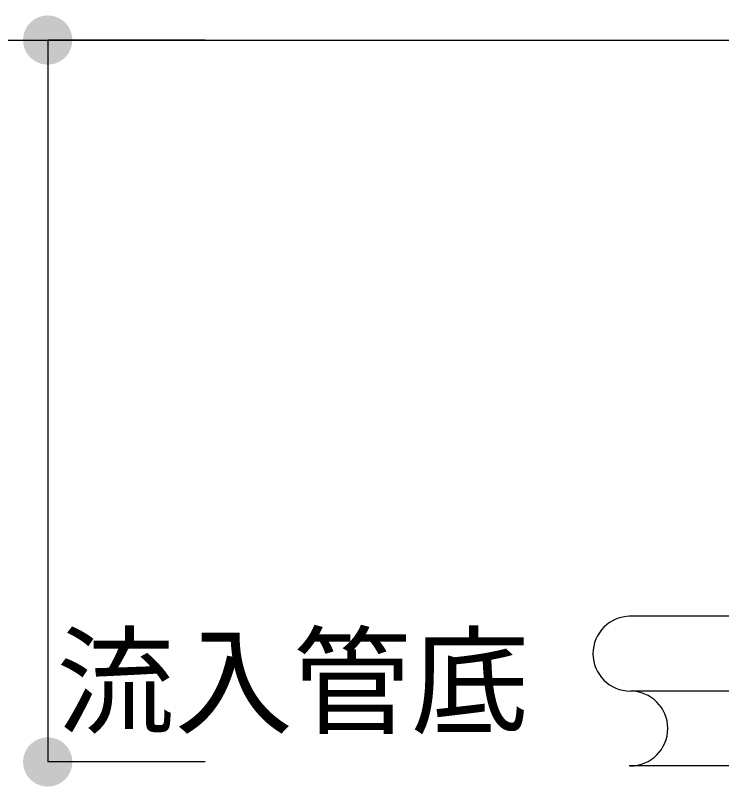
# Model space of a CAD drawing. Units: millimetres, scale not verified. Extents: x -8093 to 8093, y -5792 to 5792.
# Drawn here: x -6675 to -6137, y -1598 to -1011 of the extents above; entities that cross this region are included whole.
import ezdxf
from ezdxf.enums import TextEntityAlignment as Align

# ---------------------------------------------------------------- set-up
doc = ezdxf.new("R2010")
doc.units = ezdxf.units.MM
doc.header["$LTSCALE"] = 30
doc.linetypes.add('LONG_CHAIN', pattern=[21, 18, -1, 1, -1])
for name, color, linetype, lineweight in [('0-1_00クル-フ-0躯体', 3, 'Continuous', 25), ('0-2_00クル-フ-1機器', 2, 'Continuous', 25), ('0-4_00クル-フ-6寸法', 132, 'Continuous', 25)]:
    doc.layers.add(name, color=color, linetype=linetype, lineweight=lineweight)
doc.styles.add('ＭＳ ゴシック', font='')
doc.styles.get('ＭＳ ゴシック').set_extended_font_data('MS Gothic')

msp = doc.modelspace()

# ---------------------------------------------------------------- linework, layer by layer
at = {"layer": '0-1_00クル-フ-0躯体'}
for p, q in [((-5998.05, -1468.3), (-6207.48, -1468.3)), ((-5998.05, -1582.3), (-6207.48, -1582.3))]:
    msp.add_line(p, q, dxfattribs=at)
at = {"layer": '0-1_00クル-フ-0躯体', "linetype": 'LONG_CHAIN'}
msp.add_line((-5937.31, -1525.3), (-6206.56, -1525.3), dxfattribs=at)
at = {"layer": '0-1_00クル-フ-0躯体'}
for centre, start, end in [((-6206.54, -1496.8), 90, 270), ((-6206.54, -1553.8), 270, 90)]:
    msp.add_arc(centre, 28.5, start, end, dxfattribs=at)
at = {"layer": '0-2_00クル-フ-1機器'}
msp.add_line((-7328.41, -1029.3), (-4280.74, -1029.3), dxfattribs=at)
at = {"layer": '0-4_00クル-フ-6寸法', "color": 4}
for p, q in [((-6530.16, -1029.3), (-6650.16, -1029.3)), ((-6650.16, -1029.3), (-6650.16, -1579.3)), ((-6530.16, -1579.3), (-6650.16, -1579.3))]:
    msp.add_line(p, q, dxfattribs=at)
at = {"layer": '0-4_00クル-フ-6寸法'}
for points in [[(-6650.16, -1029.3), (-6664.61, -1017.35), (-6663, -1015.63)], [(-6650.16, -1029.3), (-6663, -1015.63), (-6661.18, -1014.13)], [(-6650.16, -1029.3), (-6661.18, -1014.13), (-6659.19, -1012.87)], [(-6650.16, -1029.3), (-6659.19, -1012.87), (-6657.06, -1011.87)], [(-6650.16, -1029.3), (-6657.06, -1011.87), (-6654.82, -1011.14)], [(-6650.16, -1029.3), (-6654.82, -1011.14), (-6652.51, -1010.7)], [(-6650.16, -1029.3), (-6652.51, -1010.7), (-6650.16, -1010.55)], [(-6650.16, -1029.3), (-6650.16, -1010.55), (-6647.81, -1010.7)], [(-6650.16, -1029.3), (-6647.81, -1010.7), (-6645.5, -1011.14)], [(-6650.16, -1029.3), (-6645.5, -1011.14), (-6643.26, -1011.87)], [(-6650.16, -1029.3), (-6643.26, -1011.87), (-6641.13, -1012.87)], [(-6650.16, -1029.3), (-6641.13, -1012.87), (-6639.14, -1014.13)], [(-6650.16, -1029.3), (-6639.14, -1014.13), (-6637.33, -1015.63)], [(-6650.16, -1029.3), (-6637.33, -1015.63), (-6635.71, -1017.35)], [(-6650.16, -1029.3), (-6667.99, -1023.51), (-6667.13, -1021.32)], [(-6650.16, -1029.3), (-6667.13, -1021.32), (-6665.99, -1019.25)], [(-6650.16, -1029.3), (-6665.99, -1019.25), (-6664.61, -1017.35)], [(-6650.16, -1029.3), (-6635.71, -1017.35), (-6634.33, -1019.25)], [(-6650.16, -1029.3), (-6634.33, -1019.25), (-6633.19, -1021.32)], [(-6650.16, -1029.3), (-6633.19, -1021.32), (-6632.33, -1023.51)], [(-6650.16, -1029.3), (-6668.87, -1028.12), (-6668.58, -1025.79)], [(-6650.16, -1029.3), (-6668.87, -1030.48), (-6668.87, -1028.12)], [(-6650.16, -1029.3), (-6668.58, -1025.79), (-6667.99, -1023.51)], [(-6650.16, -1029.3), (-6632.33, -1023.51), (-6631.74, -1025.79)], [(-6650.16, -1029.3), (-6631.74, -1025.79), (-6631.45, -1028.12)], [(-6650.16, -1029.3), (-6631.45, -1028.12), (-6631.45, -1030.48)], [(-6650.16, -1029.3), (-6668.58, -1032.81), (-6668.87, -1030.48)], [(-6650.16, -1029.3), (-6667.99, -1035.09), (-6668.58, -1032.81)], [(-6650.16, -1029.3), (-6667.13, -1037.28), (-6667.99, -1035.09)], [(-6650.16, -1029.3), (-6665.99, -1039.35), (-6667.13, -1037.28)], [(-6650.16, -1029.3), (-6664.61, -1041.25), (-6665.99, -1039.35)], [(-6650.16, -1029.3), (-6663, -1042.97), (-6664.61, -1041.25)], [(-6650.16, -1029.3), (-6661.18, -1044.47), (-6663, -1042.97)], [(-6650.16, -1029.3), (-6659.19, -1045.73), (-6661.18, -1044.47)], [(-6650.16, -1029.3), (-6657.06, -1046.73), (-6659.19, -1045.73)], [(-6650.16, -1029.3), (-6654.82, -1047.46), (-6657.06, -1046.73)], [(-6650.16, -1029.3), (-6652.51, -1047.9), (-6654.82, -1047.46)], [(-6650.16, -1029.3), (-6650.16, -1048.05), (-6652.51, -1047.9)], [(-6650.16, -1029.3), (-6647.81, -1047.9), (-6650.16, -1048.05)], [(-6650.16, -1029.3), (-6645.5, -1047.46), (-6647.81, -1047.9)], [(-6650.16, -1029.3), (-6643.26, -1046.73), (-6645.5, -1047.46)], [(-6650.16, -1029.3), (-6641.13, -1045.73), (-6643.26, -1046.73)], [(-6650.16, -1029.3), (-6639.14, -1044.47), (-6641.13, -1045.73)], [(-6650.16, -1029.3), (-6637.33, -1042.97), (-6639.14, -1044.47)], [(-6650.16, -1029.3), (-6635.71, -1041.25), (-6637.33, -1042.97)], [(-6650.16, -1029.3), (-6634.33, -1039.35), (-6635.71, -1041.25)], [(-6650.16, -1029.3), (-6633.19, -1037.28), (-6634.33, -1039.35)], [(-6650.16, -1029.3), (-6632.33, -1035.09), (-6633.19, -1037.28)], [(-6650.16, -1029.3), (-6631.74, -1032.81), (-6632.33, -1035.09)], [(-6650.16, -1029.3), (-6631.45, -1030.48), (-6631.74, -1032.81)], [(-6650.16, -1579.3), (-6659.19, -1562.87), (-6657.06, -1561.87)], [(-6650.16, -1579.3), (-6657.06, -1561.87), (-6654.82, -1561.14)], [(-6650.16, -1579.3), (-6654.82, -1561.14), (-6652.51, -1560.7)], [(-6650.16, -1579.3), (-6652.51, -1560.7), (-6650.16, -1560.55)], [(-6650.16, -1579.3), (-6650.16, -1560.55), (-6647.81, -1560.7)], [(-6650.16, -1579.3), (-6647.81, -1560.7), (-6645.5, -1561.14)], [(-6650.16, -1579.3), (-6645.5, -1561.14), (-6643.26, -1561.87)], [(-6650.16, -1579.3), (-6643.26, -1561.87), (-6641.13, -1562.87)], [(-6650.16, -1579.3), (-6665.99, -1569.25), (-6664.61, -1567.35)], [(-6650.16, -1579.3), (-6664.61, -1567.35), (-6663, -1565.63)], [(-6650.16, -1579.3), (-6663, -1565.63), (-6661.18, -1564.13)], [(-6650.16, -1579.3), (-6661.18, -1564.13), (-6659.19, -1562.87)], [(-6650.16, -1579.3), (-6641.13, -1562.87), (-6639.14, -1564.13)], [(-6650.16, -1579.3), (-6639.14, -1564.13), (-6637.33, -1565.63)], [(-6650.16, -1579.3), (-6637.33, -1565.63), (-6635.71, -1567.35)], [(-6650.16, -1579.3), (-6635.71, -1567.35), (-6634.33, -1569.25)], [(-6650.16, -1579.3), (-6668.58, -1575.79), (-6667.99, -1573.51)], [(-6650.16, -1579.3), (-6667.99, -1573.51), (-6667.13, -1571.32)], [(-6650.16, -1579.3), (-6667.13, -1571.32), (-6665.99, -1569.25)], [(-6650.16, -1579.3), (-6634.33, -1569.25), (-6633.19, -1571.32)], [(-6650.16, -1579.3), (-6633.19, -1571.32), (-6632.33, -1573.51)], [(-6650.16, -1579.3), (-6632.33, -1573.51), (-6631.74, -1575.79)], [(-6650.16, -1579.3), (-6668.87, -1578.12), (-6668.58, -1575.79)], [(-6650.16, -1579.3), (-6668.87, -1580.48), (-6668.87, -1578.12)], [(-6650.16, -1579.3), (-6668.58, -1582.81), (-6668.87, -1580.48)], [(-6650.16, -1579.3), (-6667.99, -1585.09), (-6668.58, -1582.81)], [(-6650.16, -1579.3), (-6667.13, -1587.28), (-6667.99, -1585.09)], [(-6650.16, -1579.3), (-6665.99, -1589.35), (-6667.13, -1587.28)], [(-6650.16, -1579.3), (-6664.61, -1591.25), (-6665.99, -1589.35)], [(-6650.16, -1579.3), (-6663, -1592.97), (-6664.61, -1591.25)], [(-6650.16, -1579.3), (-6661.18, -1594.47), (-6663, -1592.97)], [(-6650.16, -1579.3), (-6659.19, -1595.73), (-6661.18, -1594.47)], [(-6650.16, -1579.3), (-6657.06, -1596.73), (-6659.19, -1595.73)], [(-6650.16, -1579.3), (-6654.82, -1597.46), (-6657.06, -1596.73)], [(-6650.16, -1579.3), (-6652.51, -1597.9), (-6654.82, -1597.46)], [(-6650.16, -1579.3), (-6650.16, -1598.05), (-6652.51, -1597.9)], [(-6650.16, -1579.3), (-6631.74, -1575.79), (-6631.45, -1578.12)], [(-6650.16, -1579.3), (-6631.45, -1578.12), (-6631.45, -1580.48)], [(-6650.16, -1579.3), (-6647.81, -1597.9), (-6650.16, -1598.05)], [(-6650.16, -1579.3), (-6645.5, -1597.46), (-6647.81, -1597.9)], [(-6650.16, -1579.3), (-6643.26, -1596.73), (-6645.5, -1597.46)], [(-6650.16, -1579.3), (-6641.13, -1595.73), (-6643.26, -1596.73)], [(-6650.16, -1579.3), (-6639.14, -1594.47), (-6641.13, -1595.73)], [(-6650.16, -1579.3), (-6637.33, -1592.97), (-6639.14, -1594.47)], [(-6650.16, -1579.3), (-6635.71, -1591.25), (-6637.33, -1592.97)], [(-6650.16, -1579.3), (-6634.33, -1589.35), (-6635.71, -1591.25)], [(-6650.16, -1579.3), (-6633.19, -1587.28), (-6634.33, -1589.35)], [(-6650.16, -1579.3), (-6632.33, -1585.09), (-6633.19, -1587.28)], [(-6650.16, -1579.3), (-6631.74, -1582.81), (-6632.33, -1585.09)], [(-6650.16, -1579.3), (-6631.45, -1580.48), (-6631.74, -1582.81)]]:
    msp.add_solid(points, dxfattribs=at)

# ---------------------------------------------------------------- texts
at = {"layer": '0-4_00クル-フ-6寸法', "color": 4, "style": 'ＭＳ ゴシック'}
msp.add_text('流入管底', height=65.98, dxfattribs=at).set_placement((-6643.53, -1570.6), align=Align.BOTTOM_LEFT)

doc.saveas('drawing.dxf')
